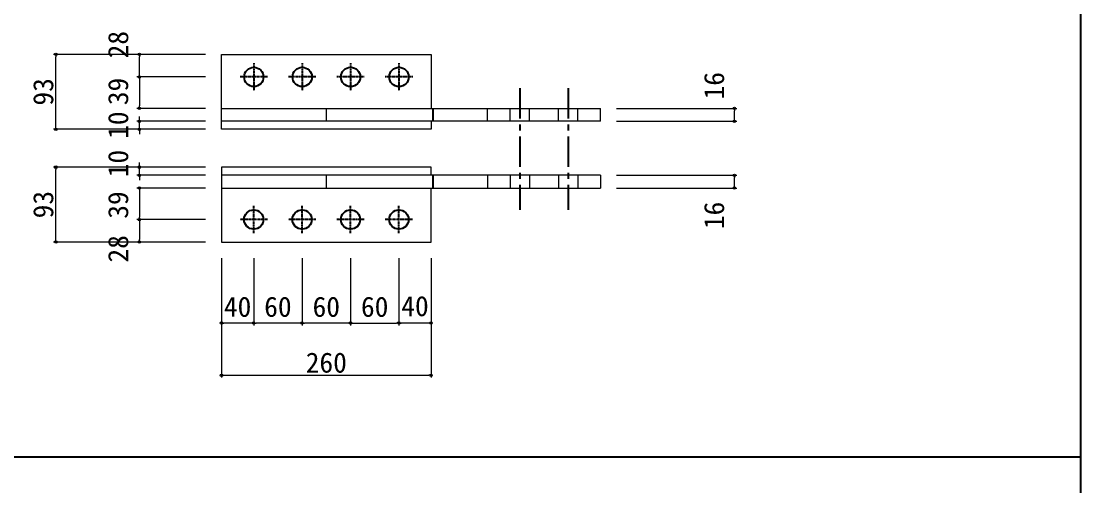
# Model space of a CAD drawing. Header units: millimetres. Extents: x 1755271 to 1764314, y -179109 to -173084.
# Drawn here: x 1756993 to 1758308, y -174958 to -174381 of the extents above; entities that cross this region are included whole.
import ezdxf

# ---------------------------------------------------------------- set-up
doc = ezdxf.new("R2010")
doc.units = ezdxf.units.MM
doc.header["$LTSCALE"] = 3
doc.linetypes.add('CENTER', pattern=[2, 1.25, -0.25, 0.25, -0.25])
doc.layers.get('DEFPOINTS').update_dxf_attribs({"color": 250})
doc.layers.add('01', color=7, linetype='Continuous')
doc.styles.get("Standard").update_dxf_attribs({"font": 'msgothic.ttc'})
doc.dimstyles.new('一般寸法-小さめ', dxfattribs={"dimtxt": 25, "dimasz": 3, "dimexe": 3, "dimexo": 3, "dimgap": 3, "dimtad": 1, "dimtxsty": 'Standard', "dimblk": 'ORIGIN', "dimcen": 0, "dimclrd": 256, "dimclre": 256, "dimclrt": 256, "dimadec": 0, "dimazin": 0, "dimtfac": 1, "dimtmove": 2, "dimatfit": 2, "dimfxl": 1, "dimtolj": 2, "dimlwd": 5, "dimlwe": 5, "dimarcsym": 0})

# ---------------------------------------------------------------- blocks, each defined once
blk = doc.blocks.new('_Origin')
at = {"color": 0, "linetype": 'ByBlock', "lineweight": -2}
blk.add_line((0, 0), (-1, 0), dxfattribs=at)
blk.add_circle((0, 0), 0.5, dxfattribs=at)
blk = doc.blocks.new('*D5')
at = {"layer": '01', "lineweight": 5}
for p, q in [((1757221.9, -174422.2), (1757137.1, -174422.2)), ((1757140.1, -174447.2), (1757140.1, -174425.2)), ((1757221.9, -174450.2), (1757137.1, -174450.2))]:
    blk.add_line(p, q, dxfattribs=at)
at = {"layer": 'DEFPOINTS', "color": 0}
for p in [(1757140.1, -174422.2), (1757241.9, -174422.2), (1757241.9, -174450.2)]:
    blk.add_point(p, dxfattribs=at)
at = {"layer": '01', "lineweight": 5, "xscale": 3, "yscale": 3, "zscale": 3}
for p, rotation in [((1757140.1, -174422.2), 90), ((1757140.1, -174450.2), 270)]:
    blk.add_blockref('_Origin', p, dxfattribs=dict(at, rotation=rotation))
at = {"layer": '01', "insert": (1757113.9, -174410.1), "char_height": 25, "attachment_point": 5, "rotation": 90}
blk.add_mtext('\\A2;28', dxfattribs=at)
blk = doc.blocks.new('*D124')
at = {"layer": '01', "lineweight": 5}
for p, q in [((1757221.9, -174422.2), (1757033.5, -174422.2)), ((1757036.5, -174512.2), (1757036.5, -174425.2)), ((1757221.9, -174515.2), (1757033.5, -174515.2))]:
    blk.add_line(p, q, dxfattribs=at)
at = {"layer": 'DEFPOINTS', "color": 0}
for p in [(1757036.5, -174422.2), (1757241.9, -174422.2), (1757241.9, -174515.2)]:
    blk.add_point(p, dxfattribs=at)
at = {"layer": '01', "lineweight": 5, "xscale": 3, "yscale": 3, "zscale": 3}
for p, rotation in [((1757036.5, -174422.2), 90), ((1757036.5, -174515.2), 270)]:
    blk.add_blockref('_Origin', p, dxfattribs=dict(at, rotation=rotation))
at = {"layer": '01', "insert": (1757021, -174468.7), "char_height": 25, "attachment_point": 5, "rotation": 90}
blk.add_mtext('\\A2;93', dxfattribs=at)
blk = doc.blocks.new('*D9')
at = {"layer": '01', "lineweight": 5}
for p, q in [((1757731.9, -174572.2), (1757881, -174572.2)), ((1757878, -174585.2), (1757878, -174575.2)), ((1757731.9, -174588.2), (1757881, -174588.2))]:
    blk.add_line(p, q, dxfattribs=at)
at = {"layer": 'DEFPOINTS', "color": 0}
for p in [(1757711.9, -174572.2), (1757878, -174572.2), (1757711.9, -174588.2)]:
    blk.add_point(p, dxfattribs=at)
at = {"layer": '01', "lineweight": 5, "xscale": 3, "yscale": 3, "zscale": 3}
for p, rotation in [((1757878, -174572.2), 90), ((1757878, -174588.2), 270)]:
    blk.add_blockref('_Origin', p, dxfattribs=dict(at, rotation=rotation))
at = {"layer": '01', "insert": (1757853, -174622.1), "char_height": 25, "attachment_point": 5, "rotation": 90}
blk.add_mtext('\\A2;16', dxfattribs=at)
blk = doc.blocks.new('*D125')
at = {"layer": '01', "lineweight": 5}
for p, q in [((1757731.9, -174489.2), (1757881, -174489.2)), ((1757878, -174502.2), (1757878, -174492.2)), ((1757731.9, -174505.2), (1757881, -174505.2))]:
    blk.add_line(p, q, dxfattribs=at)
at = {"layer": 'DEFPOINTS', "color": 0}
for p in [(1757711.9, -174489.2), (1757878, -174489.2), (1757711.9, -174505.2)]:
    blk.add_point(p, dxfattribs=at)
at = {"layer": '01', "lineweight": 5, "xscale": 3, "yscale": 3, "zscale": 3}
for p, rotation in [((1757878, -174489.2), 90), ((1757878, -174505.2), 270)]:
    blk.add_blockref('_Origin', p, dxfattribs=dict(at, rotation=rotation))
at = {"layer": '01', "insert": (1757853, -174461.1), "char_height": 25, "attachment_point": 5, "rotation": 90}
blk.add_mtext('\\A2;16', dxfattribs=at)
blk = doc.blocks.new('*D126')
at = {"layer": '01', "lineweight": 5}
for p, q in [((1757221.9, -174505.2), (1757137.1, -174505.2)), ((1757140.1, -174502.2), (1757140.1, -174499.2)), ((1757140.1, -174515.2), (1757140.1, -174505.2)), ((1757221.9, -174515.2), (1757137.1, -174515.2)), ((1757140.1, -174518.2), (1757140.1, -174521.2))]:
    blk.add_line(p, q, dxfattribs=at)
at = {"layer": 'DEFPOINTS', "color": 0}
for p in [(1757140.1, -174505.2), (1757241.9, -174505.2), (1757241.9, -174515.2)]:
    blk.add_point(p, dxfattribs=at)
at = {"layer": '01', "lineweight": 5, "xscale": 3, "yscale": 3, "zscale": 3}
for p, rotation in [((1757140.1, -174505.2), 270), ((1757140.1, -174515.2), 90)]:
    blk.add_blockref('_Origin', p, dxfattribs=dict(at, rotation=rotation))
at = {"layer": '01', "insert": (1757113.9, -174510), "char_height": 25, "attachment_point": 5, "rotation": 90}
blk.add_mtext('\\A2;10', dxfattribs=at)
blk = doc.blocks.new('*D13')
at = {"layer": '01', "lineweight": 5}
for p, q in [((1757221.9, -174627.2), (1757137.1, -174627.2)), ((1757140.1, -174630.2), (1757140.1, -174652.2)), ((1757221.9, -174655.2), (1757137.1, -174655.2))]:
    blk.add_line(p, q, dxfattribs=at)
at = {"layer": 'DEFPOINTS', "color": 0}
for p in [(1757241.9, -174627.2), (1757140.1, -174655.2), (1757241.9, -174655.2)]:
    blk.add_point(p, dxfattribs=at)
at = {"layer": '01', "lineweight": 5, "xscale": 3, "yscale": 3, "zscale": 3}
for p, rotation in [((1757140.1, -174627.2), 90), ((1757140.1, -174655.2), 270)]:
    blk.add_blockref('_Origin', p, dxfattribs=dict(at, rotation=rotation))
at = {"layer": '01', "insert": (1757113.9, -174663.6), "char_height": 25, "attachment_point": 5, "rotation": 90}
blk.add_mtext('\\A2;28', dxfattribs=at)
blk = doc.blocks.new('*D129')
at = {"layer": '01', "lineweight": 5}
for p, q in [((1757221.9, -174562.2), (1757033.5, -174562.2)), ((1757036.5, -174652.2), (1757036.5, -174565.2)), ((1757221.9, -174655.2), (1757033.5, -174655.2))]:
    blk.add_line(p, q, dxfattribs=at)
at = {"layer": 'DEFPOINTS', "color": 0}
for p in [(1757036.5, -174562.2), (1757241.9, -174562.2), (1757241.9, -174655.2)]:
    blk.add_point(p, dxfattribs=at)
at = {"layer": '01', "lineweight": 5, "xscale": 3, "yscale": 3, "zscale": 3}
for p, rotation in [((1757036.5, -174562.2), 90), ((1757036.5, -174655.2), 270)]:
    blk.add_blockref('_Origin', p, dxfattribs=dict(at, rotation=rotation))
at = {"layer": '01', "insert": (1757021, -174608.7), "char_height": 25, "attachment_point": 5, "rotation": 90}
blk.add_mtext('\\A2;93', dxfattribs=at)
blk = doc.blocks.new('*D14')
at = {"layer": '01', "lineweight": 5}
for p, q in [((1757140.1, -174559.2), (1757140.1, -174556.2)), ((1757221.9, -174562.2), (1757137.1, -174562.2)), ((1757140.1, -174572.2), (1757140.1, -174562.2)), ((1757221.9, -174572.2), (1757137.1, -174572.2)), ((1757140.1, -174575.2), (1757140.1, -174578.2))]:
    blk.add_line(p, q, dxfattribs=at)
at = {"layer": 'DEFPOINTS', "color": 0}
for p in [(1757140.1, -174562.2), (1757241.9, -174562.2), (1757241.9, -174572.2)]:
    blk.add_point(p, dxfattribs=at)
at = {"layer": '01', "lineweight": 5, "xscale": 3, "yscale": 3, "zscale": 3}
for p, rotation in [((1757140.1, -174562.2), 270), ((1757140.1, -174572.2), 90)]:
    blk.add_blockref('_Origin', p, dxfattribs=dict(at, rotation=rotation))
at = {"layer": '01', "insert": (1757113.9, -174557.7), "char_height": 25, "attachment_point": 5, "rotation": 90}
blk.add_mtext('\\A2;10', dxfattribs=at)
blk = doc.blocks.new('*D130')
at = {"layer": '01', "lineweight": 5}
for p, q in [((1757241.9, -174675.2), (1757241.9, -174823.5)), ((1757501.9, -174675.2), (1757501.9, -174823.5)), ((1757244.9, -174820.5), (1757498.9, -174820.5))]:
    blk.add_line(p, q, dxfattribs=at)
at = {"layer": 'DEFPOINTS', "color": 0}
for p in [(1757241.9, -174655.2), (1757501.9, -174655.2), (1757501.9, -174820.5)]:
    blk.add_point(p, dxfattribs=at)
at = {"layer": '01', "lineweight": 5, "xscale": 3, "yscale": 3, "zscale": 3, "rotation": 180}
blk.add_blockref('_Origin', (1757241.9, -174820.5), dxfattribs=at)
at = {"layer": '01', "lineweight": 5, "xscale": 3, "yscale": 3, "zscale": 3}
blk.add_blockref('_Origin', (1757501.9, -174820.5), dxfattribs=at)
at = {"layer": '01', "insert": (1757371.9, -174805), "char_height": 25, "attachment_point": 5}
blk.add_mtext('\\A2;260', dxfattribs=at)
blk = doc.blocks.new('*D15')
at = {"layer": '01', "lineweight": 5}
for p, q in [((1757241.9, -174675.2), (1757241.9, -174758.7)), ((1757281.9, -174675.2), (1757281.9, -174758.7)), ((1757278.9, -174755.7), (1757244.9, -174755.7))]:
    blk.add_line(p, q, dxfattribs=at)
at = {"layer": 'DEFPOINTS', "color": 0}
for p in [(1757241.9, -174655.2), (1757281.9, -174655.2), (1757241.9, -174755.7)]:
    blk.add_point(p, dxfattribs=at)
at = {"layer": '01', "lineweight": 5, "xscale": 3, "yscale": 3, "zscale": 3, "rotation": 180}
blk.add_blockref('_Origin', (1757241.9, -174755.7), dxfattribs=at)
at = {"layer": '01', "lineweight": 5, "xscale": 3, "yscale": 3, "zscale": 3}
blk.add_blockref('_Origin', (1757281.9, -174755.7), dxfattribs=at)
at = {"layer": '01', "insert": (1757261.9, -174735.7), "char_height": 25, "attachment_point": 5}
blk.add_mtext('\\A2;40', dxfattribs=at)
blk = doc.blocks.new('*D16')
at = {"layer": '01', "lineweight": 5}
for p, q in [((1757281.9, -174675.2), (1757281.9, -174758.7)), ((1757341.9, -174675.2), (1757341.9, -174758.7)), ((1757338.9, -174755.7), (1757284.9, -174755.7))]:
    blk.add_line(p, q, dxfattribs=at)
at = {"layer": 'DEFPOINTS', "color": 0}
for p in [(1757281.9, -174655.2), (1757341.9, -174655.2), (1757281.9, -174755.7)]:
    blk.add_point(p, dxfattribs=at)
at = {"layer": '01', "lineweight": 5, "xscale": 3, "yscale": 3, "zscale": 3, "rotation": 180}
blk.add_blockref('_Origin', (1757281.9, -174755.7), dxfattribs=at)
at = {"layer": '01', "lineweight": 5, "xscale": 3, "yscale": 3, "zscale": 3}
blk.add_blockref('_Origin', (1757341.9, -174755.7), dxfattribs=at)
at = {"layer": '01', "insert": (1757311.9, -174735.7), "char_height": 25, "attachment_point": 5}
blk.add_mtext('\\A2;60', dxfattribs=at)
blk = doc.blocks.new('*D17')
at = {"layer": '01', "lineweight": 5}
for p, q in [((1757341.9, -174675.2), (1757341.9, -174758.7)), ((1757401.9, -174675.2), (1757401.9, -174758.7)), ((1757398.9, -174755.7), (1757344.9, -174755.7))]:
    blk.add_line(p, q, dxfattribs=at)
at = {"layer": 'DEFPOINTS', "color": 0}
for p in [(1757341.9, -174655.2), (1757401.9, -174655.2), (1757341.9, -174755.7)]:
    blk.add_point(p, dxfattribs=at)
at = {"layer": '01', "lineweight": 5, "xscale": 3, "yscale": 3, "zscale": 3, "rotation": 180}
blk.add_blockref('_Origin', (1757341.9, -174755.7), dxfattribs=at)
at = {"layer": '01', "lineweight": 5, "xscale": 3, "yscale": 3, "zscale": 3}
blk.add_blockref('_Origin', (1757401.9, -174755.7), dxfattribs=at)
at = {"layer": '01', "insert": (1757371.9, -174735.7), "char_height": 25, "attachment_point": 5}
blk.add_mtext('\\A2;60', dxfattribs=at)
blk = doc.blocks.new('*D18')
at = {"layer": '01', "lineweight": 5}
for p, q in [((1757401.9, -174675.2), (1757401.9, -174758.7)), ((1757461.9, -174675.2), (1757461.9, -174758.7)), ((1757404.9, -174755.7), (1757458.9, -174755.7))]:
    blk.add_line(p, q, dxfattribs=at)
at = {"layer": 'DEFPOINTS', "color": 0}
for p in [(1757401.9, -174655.2), (1757461.9, -174655.2), (1757461.9, -174755.7)]:
    blk.add_point(p, dxfattribs=at)
at = {"layer": '01', "lineweight": 5, "xscale": 3, "yscale": 3, "zscale": 3, "rotation": 180}
blk.add_blockref('_Origin', (1757401.9, -174755.7), dxfattribs=at)
at = {"layer": '01', "lineweight": 5, "xscale": 3, "yscale": 3, "zscale": 3}
blk.add_blockref('_Origin', (1757461.9, -174755.7), dxfattribs=at)
at = {"layer": '01', "insert": (1757431.9, -174735.7), "char_height": 25, "attachment_point": 5}
blk.add_mtext('\\A2;60', dxfattribs=at)
blk = doc.blocks.new('*D19')
at = {"layer": '01', "lineweight": 5}
for p, q in [((1757461.9, -174675.2), (1757461.9, -174758.7)), ((1757501.9, -174675.2), (1757501.9, -174758.7)), ((1757498.9, -174755.7), (1757464.9, -174755.7))]:
    blk.add_line(p, q, dxfattribs=at)
at = {"layer": 'DEFPOINTS', "color": 0}
for p in [(1757461.9, -174655.2), (1757501.9, -174655.2), (1757461.9, -174755.7)]:
    blk.add_point(p, dxfattribs=at)
at = {"layer": '01', "lineweight": 5, "xscale": 3, "yscale": 3, "zscale": 3, "rotation": 180}
blk.add_blockref('_Origin', (1757461.9, -174755.7), dxfattribs=at)
at = {"layer": '01', "lineweight": 5, "xscale": 3, "yscale": 3, "zscale": 3}
blk.add_blockref('_Origin', (1757501.9, -174755.7), dxfattribs=at)
at = {"layer": '01', "insert": (1757481.9, -174734.9), "char_height": 25, "attachment_point": 5}
blk.add_mtext('\\A2;40', dxfattribs=at)
blk = doc.blocks.new('*D21')
at = {"layer": '01', "lineweight": 5}
for p, q in [((1757221.9, -174450.2), (1757137.1, -174450.2)), ((1757140.1, -174453.2), (1757140.1, -174486.2)), ((1757221.9, -174489.2), (1757137.1, -174489.2))]:
    blk.add_line(p, q, dxfattribs=at)
at = {"layer": 'DEFPOINTS', "color": 0}
for p in [(1757241.9, -174450.2), (1757140.1, -174489.2), (1757241.9, -174489.2)]:
    blk.add_point(p, dxfattribs=at)
at = {"layer": '01', "lineweight": 5, "xscale": 3, "yscale": 3, "zscale": 3}
for p, rotation in [((1757140.1, -174450.2), 90), ((1757140.1, -174489.2), 270)]:
    blk.add_blockref('_Origin', p, dxfattribs=dict(at, rotation=rotation))
at = {"layer": '01', "insert": (1757113.9, -174468.2), "char_height": 25, "attachment_point": 5, "rotation": 90}
blk.add_mtext('\\A2;39', dxfattribs=at)
blk = doc.blocks.new('*D22')
at = {"layer": '01', "lineweight": 5}
for p, q in [((1757221.9, -174588.2), (1757137.1, -174588.2)), ((1757140.1, -174591.2), (1757140.1, -174624.2)), ((1757221.9, -174627.2), (1757137.1, -174627.2))]:
    blk.add_line(p, q, dxfattribs=at)
at = {"layer": 'DEFPOINTS', "color": 0}
for p in [(1757241.9, -174588.2), (1757140.1, -174627.2), (1757241.9, -174627.2)]:
    blk.add_point(p, dxfattribs=at)
at = {"layer": '01', "lineweight": 5, "xscale": 3, "yscale": 3, "zscale": 3}
for p, rotation in [((1757140.1, -174588.2), 90), ((1757140.1, -174627.2), 270)]:
    blk.add_blockref('_Origin', p, dxfattribs=dict(at, rotation=rotation))
at = {"layer": '01', "insert": (1757113.9, -174609.2), "char_height": 25, "attachment_point": 5, "rotation": 90}
blk.add_mtext('\\A2;39', dxfattribs=at)

msp = doc.modelspace()

# ---------------------------------------------------------------- linework, layer by layer
at = {"layer": '01', "color": 7, "lineweight": 18}
for p, q in [((1757241.924, -174515.181), (1757241.924, -174422.181)), ((1757241.924, -174422.181), (1757501.924, -174422.181)), ((1757501.924, -174422.181), (1757501.924, -174489.181)), ((1757241.924, -174489.181), (1757711.924, -174489.181)), ((1757371.924, -174489.181), (1757371.924, -174505.181)), ((1757571.924, -174505.181), (1757571.924, -174489.181)), ((1757599.924, -174505.181), (1757599.924, -174489.181)), ((1757623.924, -174505.181), (1757623.924, -174489.181)), ((1757659.924, -174505.181), (1757659.924, -174489.181)), ((1757683.924, -174505.181), (1757683.924, -174489.181)), ((1757711.924, -174505.181), (1757711.924, -174489.181)), ((1757711.924, -174505.181), (1757241.924, -174505.181)), ((1757501.924, -174505.181), (1757501.924, -174515.181)), ((1757501.924, -174515.181), (1757241.924, -174515.181)), ((1757241.924, -174562.181), (1757241.924, -174655.181)), ((1757501.924, -174562.181), (1757241.924, -174562.181)), ((1757501.924, -174572.181), (1757501.924, -174562.181)), ((1757711.924, -174572.181), (1757241.924, -174572.181)), ((1757371.924, -174572.181), (1757371.924, -174588.181)), ((1757571.924, -174572.181), (1757571.924, -174588.181)), ((1757599.924, -174572.181), (1757599.924, -174588.181)), ((1757623.924, -174572.181), (1757623.924, -174588.181)), ((1757659.924, -174572.181), (1757659.924, -174588.181)), ((1757683.924, -174572.181), (1757683.924, -174588.181)), ((1757711.924, -174572.181), (1757711.924, -174588.181)), ((1757241.924, -174588.181), (1757711.924, -174588.181)), ((1757501.924, -174655.181), (1757501.924, -174588.181)), ((1757241.924, -174655.181), (1757501.924, -174655.181))]:
    msp.add_line(p, q, dxfattribs=at)
at = {"layer": '01', "color": 7, "linetype": 'CENTER', "ltscale": 0.3}
for p, q in [((1757282.035, -174433.178), (1757282.035, -174467.178)), ((1757342.035, -174433.178), (1757342.035, -174467.178)), ((1757402.035, -174433.178), (1757402.035, -174467.178)), ((1757462.035, -174433.178), (1757462.035, -174467.178)), ((1757299.035, -174450.178), (1757265.035, -174450.178)), ((1757359.035, -174450.178), (1757325.035, -174450.178)), ((1757419.035, -174450.178), (1757385.035, -174450.178)), ((1757479.035, -174450.178), (1757445.035, -174450.178)), ((1757281.924, -174644.181), (1757281.924, -174610.181)), ((1757341.924, -174644.181), (1757341.924, -174610.181)), ((1757401.924, -174644.181), (1757401.924, -174610.181)), ((1757461.924, -174644.181), (1757461.924, -174610.181)), ((1757298.924, -174627.181), (1757264.924, -174627.181)), ((1757358.924, -174627.181), (1757324.924, -174627.181)), ((1757418.924, -174627.181), (1757384.924, -174627.181)), ((1757478.924, -174627.181), (1757444.924, -174627.181))]:
    msp.add_line(p, q, dxfattribs=at)
at = {"layer": '01', "color": 7, "linetype": 'CENTER', "ltscale": 10}
for p, q in [((1757611.924, -174464.181), (1757611.924, -174615.181)), ((1757671.924, -174464.181), (1757671.924, -174615.181))]:
    msp.add_line(p, q, dxfattribs=at)
at = {"layer": '01', "color": 7, "ltscale": 2}
for p, q in [((1757503.924, -174489.181), (1757503.924, -174505.181)), ((1757503.924, -174572.181), (1757503.924, -174588.181))]:
    msp.add_line(p, q, dxfattribs=at)
at = {"layer": '01', "color": 7}
msp.add_line((1758307.648, -174922.181), (1756157.648, -174922.181), dxfattribs=at)
msp.add_lwpolyline([(1758307.648, -177922.181), (1758307.648, -173922.181)], dxfattribs=at)
for centre in [(1757282.035, -174450.178), (1757342.035, -174450.178), (1757402.035, -174450.178), (1757462.035, -174450.178), (1757281.924, -174627.181), (1757341.924, -174627.181), (1757401.924, -174627.181), (1757461.924, -174627.181)]:
    msp.add_circle(centre, 12, dxfattribs=at)

# ---------------------------------------------------------------- dimensions: what is measured, and where the dimension line sits
for base, p1, p2, angle, picture, middle in [((1757140.116, -174422.181), (1757241.924, -174450.178), (1757241.924, -174422.181), 90, '*D5', (1757113.866, -174410.09)), ((1757140.116, -174489.181), (1757241.924, -174450.178), (1757241.924, -174489.181), 90, '*D21', (1757113.866, -174468.181)), ((1757878.044, -174489.181), (1757711.924, -174505.181), (1757711.924, -174489.181), 270, '*D125', (1757853.044, -174461.051)), ((1757140.116, -174505.181), (1757241.924, -174515.181), (1757241.924, -174505.181), 270, '*D126', (1757113.866, -174510.032)), ((1757140.116, -174562.181), (1757241.924, -174572.181), (1757241.924, -174562.181), 270, '*D14', (1757113.866, -174557.724)), ((1757878.044, -174572.181), (1757711.924, -174588.181), (1757711.924, -174572.181), 270, '*D9', (1757853.044, -174622.059)), ((1757140.116, -174627.181), (1757241.924, -174588.181), (1757241.924, -174627.181), 90, '*D22', (1757113.866, -174609.181)), ((1757140.116, -174655.181), (1757241.924, -174627.181), (1757241.924, -174655.181), 90, '*D13', (1757113.866, -174663.625))]:
    dim = msp.add_linear_dim(base=base, p1=p1, p2=p2, angle=angle, dimstyle='一般寸法-小さめ', override={"dimexo": 20}, dxfattribs=at)
    dim.commit()
    dim.dimension.update_dxf_attribs({"geometry": picture, "text_midpoint": middle, "dimtype": 160})
for base, p1, p2, picture, middle in [((1757036.496, -174422.181), (1757241.924, -174515.181), (1757241.924, -174422.181), '*D124', (1757020.996, -174468.681)), ((1757036.496, -174562.181), (1757241.924, -174655.181), (1757241.924, -174562.181), '*D129', (1757020.996, -174608.681))]:
    dim = msp.add_linear_dim(base=base, p1=p1, p2=p2, angle=270, dimstyle='一般寸法-小さめ', override={"dimexo": 20}, dxfattribs=at)
    dim.commit()
    dim.dimension.update_dxf_attribs({"geometry": picture, "text_midpoint": middle})
dim = msp.add_linear_dim(base=(1757501.924, -174820.538), p1=(1757241.924, -174655.181), p2=(1757501.924, -174655.181), dimstyle='一般寸法-小さめ', override={"dimexo": 20}, dxfattribs=at)
dim.commit()
dim.dimension.update_dxf_attribs({"geometry": '*D130', "text_midpoint": (1757371.924, -174805.038)})
for base, p1, p2, picture, middle in [((1757241.924, -174755.661), (1757281.924, -174655.181), (1757241.924, -174655.181), '*D15', (1757261.924, -174735.661)), ((1757281.924, -174755.661), (1757341.924, -174655.181), (1757281.924, -174655.181), '*D16', (1757311.924, -174735.661)), ((1757341.924, -174755.661), (1757401.924, -174655.181), (1757341.924, -174655.181), '*D17', (1757371.924, -174735.661)), ((1757461.924, -174755.661), (1757401.924, -174655.181), (1757461.924, -174655.181), '*D18', (1757431.924, -174735.661)), ((1757461.924, -174755.661), (1757501.924, -174655.181), (1757461.924, -174655.181), '*D19', (1757481.924, -174734.899))]:
    dim = msp.add_linear_dim(base=base, p1=p1, p2=p2, dimstyle='一般寸法-小さめ', override={"dimexo": 20}, dxfattribs=at)
    dim.commit()
    dim.dimension.update_dxf_attribs({"geometry": picture, "text_midpoint": middle, "dimtype": 160})

doc.saveas('drawing.dxf')
